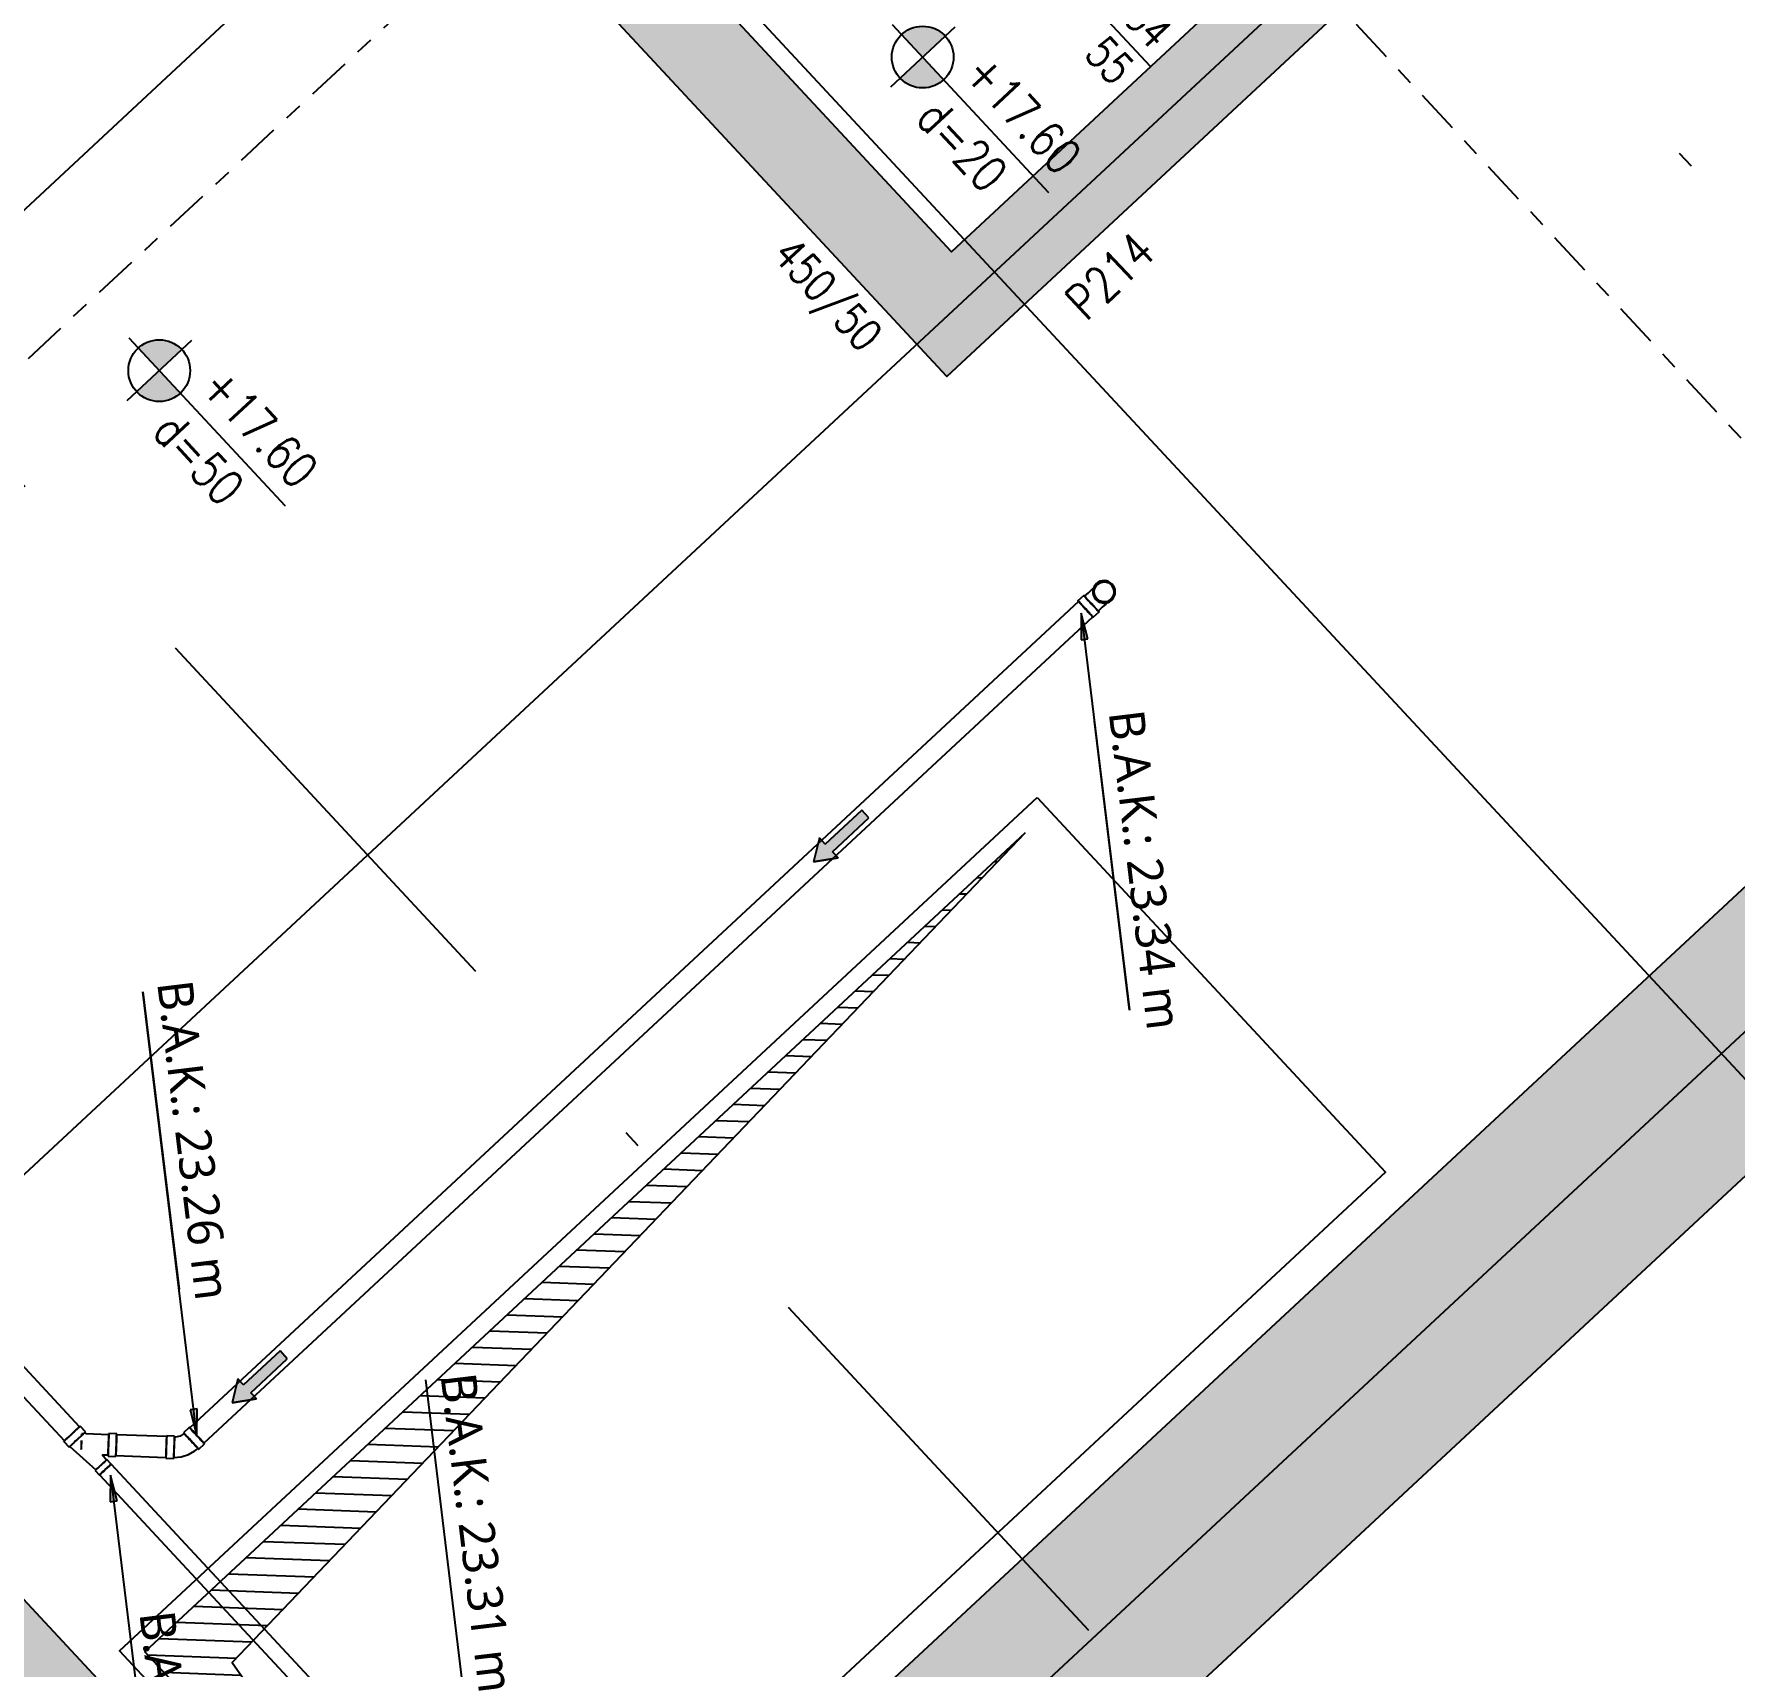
# Model space of a CAD drawing. Header units: millimetres. Extents: x 400382 to 401276, y 4543898 to 4544126.
# Drawn here: x 400496.06 to 400505.69, y 4543985.48 to 4543994.73 of the extents above; entities that cross this region are included whole.
import ezdxf
from ezdxf.enums import TextEntityAlignment as Align

# ---------------------------------------------------------------- set-up
doc = ezdxf.new("R2010")
doc.units = ezdxf.units.MM
for name, pattern in [('AKS', [3, 2.5, -0.25, 0, -0.25]), ('CENTER', [2, 1.25, -0.25, 0.25, -0.25]), ('CIZGI', [0.4, 0.25, -0.15]), ('CONTINU', [0]), ('DASHDOT2', [0.5, 0.25, -0.125, 0, -0.125]), ('HIDDEN', [0.375, 0.25, -0.125])]:
    doc.linetypes.add(name, pattern=pattern)
for name, color, linetype in [('aks prota', 2, 'AKS'), ('boşluk prota', 2, 'Continuous'), ('boşluk taraması prota', 252, 'Continuous'), ('kiriş prota', 6, 'Continuous'), ('kolon tarama prota', 252, 'Continuous'), ('lperde prota', 4, 'Continuous'), ('merdiven prota', 2, 'Continuous'), ('perde prota', 1, 'Continuous'), ('PRT-AL-TUNEL_EKSENI', 14, 'DASHDOT2'), ('skesit prota', 7, 'Continuous'), ('st-s_level (kot)', 6, 'Continuous'), ('st-s_levelmark (kot işareti)', 4, 'Continuous'), ('st_s_not çizgisi', 4, 'CIZGI'), ('TARAMA', 8, 'Continuous'), ('tperde prota', 6, 'Continuous')]:
    doc.layers.add(name, color=color, linetype=linetype)
doc.styles.add('OLCU', font='romanstw.shx')
doc.styles.add('Segoe UI Light_1', font='', dxfattribs={"height": 199.9999999999999})
doc.styles.add('tkolon', font='romanstw.shx')
doc.styles.get('Segoe UI Light_1').set_extended_font_data('Segoe UI Light')

# ---------------------------------------------------------------- blocks, each defined once
blk = doc.blocks.new('Flow Direction - Flow Direction _25mm_-1035271-_17_70 m  ARA KAT')
at = {"layer": 'TARAMA'}
blk.add_hatch(color=256, dxfattribs=at).paths.add_polyline_path([(0, 1.015187933717243e-13), (-117.0416345659798, -78.02775637731982), (-117.0416345659799, -29.99999999999993), (-400.0000000000001, -29.99999999999991), (-400, 30.00000000000008), (-117.04163456598, 30.00000000000008), (-117.0416345659799, 78.02775637732009)], flags=0)
for p, q in [((-117.04163456598, 30.00000000000009), (-400, 30.00000000000008)), ((-400, 30.00000000000008), (-400.0000000000001, -29.99999999999991)), ((-117.0416345659798, 30.00000000000008), (-399.9999999999999, 30.00000000000008)), ((-399.9999999999999, 30.00000000000008), (-400, -29.99999999999991)), ((-1.691979889528737e-14, 8.459899447643693e-14), (-117.0416345659799, 78.02775637732009)), ((-117.0416345659799, 78.02775637732012), (-117.04163456598, 30.00000000000008)), ((-117.0416345659798, 78.02775637732002), (0, 8.459899447643693e-14)), ((-117.0416345659798, 30.00000000000008), (-117.0416345659798, 78.02775637732002)), ((-117.0416345659798, -78.02775637731985), (0, 1.015187933717243e-13)), ((-117.0416345659798, -78.02775637731985), (0, 8.459899447643693e-14)), ((-400.0000000000001, -29.99999999999991), (-117.0416345659799, -29.99999999999993)), ((-117.0416345659799, -29.99999999999993), (-400, -29.99999999999991)), ((-117.0416345659799, -29.99999999999993), (-117.0416345659798, -78.02775637731982)), ((-117.0416345659799, -29.99999999999993), (-117.0416345659798, -78.02775637731988))]:
    blk.add_line(p, q, dxfattribs=at)
blk = doc.blocks.new('17.60 mekanik')
at = {"layer": 'kolon tarama prota'}
for points in [[(145876.3362793661, 61905.74017516262), (145887.3107833341, 61895.32575975974), (145889.6322852294, 61898.52103299674)], [(145876.3362793661, 61221.32200205591), (145865.3617753981, 61231.7364174588), (145863.0402735028, 61228.54114422179)], [(145859.3745773559, 61170.26014812306), (145870.3490813239, 61159.84573272017), (145872.6705832192, 61163.04100595717)]]:
    blk.add_hatch(color=256, dxfattribs=at).paths.add_polyline_path(points, flags=0)
for p, q in [((145869.9608793661, 61913.52641971057), (145869.9608793661, 61909.08164194391)), ((145870.4362793661, 61909.08164194391), (145870.4362793661, 61221.38099910613)), ((145882.2362793661, 61221.38099910613), (145882.2362793661, 61909.08164194391)), ((145882.7116793661, 61909.08164194391), (145882.7116793661, 61913.52641971058)), ((145876.3362793661, 61905.74017516262), (145887.3107833341, 61895.32575975974)), ((145889.6322852294, 61898.52103299674), (145876.3362793661, 61905.74017516262)), ((145876.3362793661, 61905.74017516262), (146059.6329944156, 61772.56731643551)), ((145887.3107833341, 61895.32575975974), (145889.6322852294, 61898.52103299674)), ((146059.6329944156, 61772.56731643551), (145926.2614366218, 61869.46742519901)), ((145671.4409091462, 61370.1872023121), (145808.6311647771, 61270.5126471683)), ((145876.3362793661, 61221.32200205591), (145671.4409091462, 61370.1872023121)), ((146086.6887897771, 61232.36378168566), (145941.4989458505, 61337.85037793281)), ((145865.3617753981, 61231.7364174588), (145863.0402735028, 61228.54114422179)), ((145863.0402735028, 61228.54114422179), (145876.3362793661, 61221.32200205591)), ((145876.3362793661, 61221.32200205591), (145865.3617753981, 61231.7364174588)), ((145869.9608793666, 61221.38099910672), (145869.9608793666, 61216.93622134005)), ((145882.7116793666, 61216.93622134005), (145882.7116793666, 61221.38099910672)), ((145865.091748961, 61208.47795518833), (145845.0254433239, 61188.41064626101)), ((145867.8985144933, 61211.95719499142), (145864.7555819936, 61208.81410534905)), ((145853.3695119253, 61180.06699483169), (145873.4358175624, 61200.134303759)), ((145873.7719845295, 61199.79815359947), (145876.9149170292, 61202.94124324185)), ((145842.0133288488, 61185.13674513437), (145832.7739919891, 61175.89694631938)), ((145844.6892763566, 61188.74679642114), (145841.546343857, 61185.60370677877)), ((145827.3774742992, 61176.16014812305), (145142.4384963303, 61176.16014812305)), ((145831.8222520658, 61176.63554812306), (145827.3774742992, 61176.63554812306)), ((145831.821800852, 61174.94470757383), (145831.1782878065, 61174.30116235345)), ((145832.7744203049, 61175.89711602277), (145831.8222988979, 61175.97514620401)), ((145847.7101515711, 61174.66898756619), (145850.0957614009, 61177.05471667359)), ((145851.5723137824, 61174.35655299752), (145847.7133028289, 61174.6728144763)), ((145850.5627463929, 61176.58775502919), (145853.7056788925, 61179.73084467157)), ((145855.0721052272, 61174.83885906055), (145851.5722802141, 61174.83885906055)), ((146129.6795559769, 61174.76014812305), (145855.0721052272, 61174.76014812305)), ((145831.7913080573, 61173.65756999805), (145831.8531960744, 61173.65756999805)), ((145831.8222988979, 61164.54515004209), (145851.5723137825, 61166.16374324858)), ((145851.5722802141, 61165.68143718555), (145855.0721052272, 61165.68143718555)), ((145855.0721052272, 61165.76014812306), (146129.6795559769, 61165.76014812306)), ((145859.3745773559, 61170.26014812306), (145870.3490813239, 61159.84573272017)), ((145872.6705832192, 61163.04100595717), (145859.3745773559, 61170.26014812306)), ((145859.3745773559, 61170.26014812306), (146066.6879252503, 61019.63818425462)), ((145142.4384963303, 61164.36014812305), (145827.3774742992, 61164.36014812306)), ((145827.3774742992, 61163.88474812306), (145831.8222520658, 61163.88474812306)), ((145870.3490813239, 61159.84573272017), (145872.6705832192, 61163.04100595717))]:
    blk.add_line(p, q, dxfattribs=at)
at = {"layer": 'kolon tarama prota', "flags": 128}
for points in [[(145870.6212793661, 61923.36842762248), (145871.0909514213, 61925.63729512662), (145872.4227700928, 61927.53324096371), (145874.3978314391, 61928.74463861481), (145876.3362793661, 61929.08342762248)], [(145876.3362793661, 61929.08342762248), (145878.6051468703, 61928.6137555673), (145880.5010927074, 61927.28193689584), (145881.7124903585, 61925.30687554954), (145882.0512793661, 61923.36842762248)], [(145870.6212793661, 61913.52641971057), (145870.6212793661, 61916.54984678401), (145870.6212793661, 61919.27645218701), (145870.6212793661, 61921.44707549642), (145870.6212793661, 61922.85540168962), (145870.6212793661, 61923.36757112861), (145870.6212793661, 61923.36842762248)], [(145876.3362793661, 61917.65342762248), (145874.067411862, 61918.12309967766), (145872.1714660249, 61919.45491834911), (145870.9600683738, 61921.42997969542), (145870.6212793661, 61923.36842762248)], [(145882.0512793661, 61923.36842762248), (145881.5816073109, 61921.09956011834), (145880.2497886395, 61919.20361428126), (145878.2747272932, 61917.99221663015), (145876.3362793661, 61917.65342762248)], [(145882.0512793661, 61923.36842762248), (145882.0512793661, 61922.8959680097), (145882.0512793661, 61921.52349586488), (145882.0512793661, 61919.38146294369), (145882.0512793661, 61916.67346678821), (145882.0512793661, 61913.65689903598), (145882.0512793661, 61913.52641971057)], [(145870.6212793666, 61216.93622134005), (145870.1499256853, 61214.28324868072), (145868.7935774016, 61211.95498465348), (145868.3654994852, 61211.49023334702)], [(145876.4479320373, 61203.40820488624), (145879.1060611648, 61206.73719936569), (145880.9616526093, 61210.5718277167), (145881.9227130538, 61214.72198500777), (145882.0512793666, 61216.93622134005)]]:
    blk.add_lwpolyline(points, dxfattribs=at)
at = {"layer": 'kolon tarama prota'}
for radius, start, end in [(6.375400000000475, 90, 270), (6.375400000000306, 90, 270), (5.9, 143.9999999985069, 323.9999999985069), (5.714999999999193, 90, 270), (5.899999999998244, 323.9999999985069, 143.9999999985069), (6.375399999999857, 270, 90), (6.375400000000007, 270, 90), (5.715000000000959, 270, 90)]:
    blk.add_arc((145876.3362793661, 61923.36842762248), radius, start, end, dxfattribs=at)
for centre, major_axis, ratio, start_param, end_param in [((145876.3362793661, 61909.08164194391), (-6.375399999998627, 1.393504062141259e-13), 0.00999950003754727, 4.712388980384571, 7.853981633974707), ((145876.3362793661, 61913.52641971057), (6.375399999999718, -1.243094099878606e-13), 0.009999500037545558, 1.570796326794897, 4.712388980384569), ((145876.3362793661, 61909.08164194391), (5.899999999997227, 2.759320549826451e-13), 0.009999500037990203, 1.570796326794737, 3.141592653589631), ((145876.3362793661, 61909.08164194391), (5.899999999997227, 2.534153442644768e-13), 0.009999500037047077, 3.141592653590004, 4.712388980384904), ((145876.3362793661, 61913.52641971057), (-5.714999999999781, 1.217432404887429e-13), 0.0099995000375384, 4.712388980384876, 7.853981633974358), ((145876.3362793661, 61913.52641971057), (6.375400000000081, -1.260789389556665e-13), 0.009999500037544991, 4.712388980384569, 7.853981633974483), ((145876.3362793661, 61913.52641971057), (5.714999999999417, -1.114327380369204e-13), 0.009999500037539034, 4.712388980384556, 7.853981633974674), ((145876.3362793661, 61909.08164194391), (6.375400000001537, -1.243094099878961e-13), 0.009999500037314457, 4.712388980384912, 7.853981633974369), ((145876.3362793661, 61909.08164194391), (5.900000000000112, 1.775135594073197e-12), 0.009999500037985309, 0, 1.570796326794734), ((145876.3362793661, 61909.08164194391), (5.900000000000114, 1.753028278095348e-12), 0.009999500037042182, 4.712388980384901, 6.283185307179803), ((145876.3362793666, 61221.38099910672), (6.375400000000805, 9.85627635064059e-13), 0.009999500037430888, 4.999625374712019e-07, 3.141593153533856), ((145876.3362793666, 61216.93622134005), (6.375400000001661, 2.133167170682016e-12), 0.009999500037194391, 4.999159599109145e-07, 3.141593153552776), ((145876.3362793666, 61221.38099910672), (6.375399999999948, -1.689900164247846e-13), 0.009999500037163905, 3.141593153551962, 6.28318580716023), ((145876.3362793666, 61216.93622134005), (6.375399999995884, -7.962880355089485e-13), 0.009999500037539596, 3.141593153598723, 6.283185807141488), ((145876.3362793661, 61221.38099910613), (5.900000000000112, 1.765719515045594e-12), 0.009999500037785772, 1.570796326794879, 3.141592653589793), ((145876.3362793661, 61221.38099910613), (5.900000000000112, 1.777182567774849e-12), 0.009999500037640798, 3.141592653589583, 4.712388980384466), ((145876.3362793666, 61216.93622134005), (5.715000000001189, 2.222309836153365e-12), 0.009999500037354166, 4.999307616910059e-07, 3.141593153552422), ((145876.3362793666, 61216.93622134005), (5.714999999996268, 4.167822337250492e-13), 0.00999950003777477, 3.141593153584003, 6.283185807141929), ((145876.3362793661, 61221.38099910613), (5.899999999999583, -1.443935249145665e-12), 0.009999500037786673, 0, 1.570796326794885), ((145876.3362793661, 61221.38099910613), (5.899999999999581, -1.43206280167608e-12), 0.0099995000376417, 4.712388980384472, 6.283185307179381), ((145869.2637832616, 61204.30612947426), (-4.508201267948832, 4.507975874786878), 0.007070714284731826, 3.148663603480854, 6.290256257161255), ((145869.2637832616, 61204.30612947426), (-4.508201267947428, 4.50797587479131), 0.007070714285104394, 0.007070950072806337, 3.148663603571988), ((145869.2637832617, 61204.30612947366), (-4.172034300734061, 4.171825714663765), 0.007070714285117895, 0, 1.570796326794484), ((145869.2637832617, 61204.30612947366), (-4.172034300734046, 4.171825714663779), 0.007070714285284346, 4.712388980384797, 6.283185307179698), ((145872.4067157613, 61207.44921911664), (-4.508201267949137, 4.507975874788904), 0.00707071428525093, 3.148663603571077, 6.29025625715583), ((145872.4067157613, 61207.44921911664), (-4.508201267947984, 4.50797587478806), 0.007070714284468834, 0.007070949981861085, 3.148663603576694), ((145872.4067157613, 61207.44921911664), (-4.041216276047006, 4.041014230386991), 0.007070714285294071, 3.14866360359435, 6.290256257161628), ((145872.4067157613, 61207.44921911664), (-4.041216276051728, 4.041014230390392), 0.007070714284785116, 0.007070949959407047, 3.148663603571715), ((145869.2637832617, 61204.30612947366), (-4.172034300732562, 4.171825714660877), 0.007070714285121612, 1.570796326794483, 3.14159265358938), ((145869.2637832617, 61204.30612947366), (-4.172034300732546, 4.171825714660893), 0.007070714285288065, 3.141592653589912, 4.712388980384796), ((145846.0545451249, 61181.09573090398), (-4.508201267946645, 4.507975874792498), 0.007070714285637694, 6.276114357375052, 9.41770701080543), ((145846.0545451249, 61181.09573090398), (-4.508201267950904, 4.507975874786657), 0.007070714284314049, 3.134521703465972, 6.276114357215175), ((145846.0545451249, 61181.09573090398), (-4.041216276052103, 4.041014230386175), 0.007070714285365457, 6.276114357215381, 9.417707010662909), ((145846.0545451249, 61181.09573090398), (-4.041216276048687, 4.041014230390895), 0.00707071428490828, 3.134521703625272, 6.27611435735733), ((145849.1974776246, 61184.23882054636), (-4.508201267946507, 4.507975874785242), 0.007070714285151303, 6.276114357215771, 9.417707010725067), ((145849.1974776246, 61184.23882054636), (-4.508201267947522, 4.507975874791349), 0.007070714284841666, 3.134521703625024, 6.276114357295316), ((145849.1974776246, 61184.23882054636), (-4.172034300731371, 4.171825714660038), 0.007070714285289788, 1.039168751049147e-13, 1.570796326795003), ((145849.1974776246, 61184.23882054636), (-4.172034300731385, 4.17182571466002), 0.007070714285123335, 4.712388980384027, 6.283185307179151), ((145849.1974776246, 61184.23882054636), (-4.172034300733724, 4.171825714661748), 0.007070714285286342, 1.570796326795002, 3.141592653589908), ((145849.1974776246, 61184.23882054636), (-4.172034300733746, 4.171825714661725), 0.007070714285158468, 3.14159265358912, 4.712388980384026), ((145827.3774742992, 61170.26014812306), (-1.335994370688444e-12, 6.375400000001648), 0.009999500036767818, 0, 3.141592653590323), ((145827.3774742992, 61170.26014812306), (1.455807696615249e-12, 5.899999999999581), 0.009999500037931645, 1.942890293094024e-13, 1.570796326795079), ((145827.3774742992, 61170.26014812306), (9.931481331770701e-13, 6.375399999999939), 0.009999500037005655, 3.141592653626803, 6.283185307179666), ((145827.3774742992, 61170.26014812306), (1.452941933432935e-12, 5.899999999999582), 0.009999500037587131, 4.712388980384818, 6.283185307179738), ((145831.8222520658, 61170.26014812305), (-2.220758854587778e-13, 6.375400000000794), 0.00999950003774295, 0, 3.141592653557444), ((145831.8222520658, 61170.26014812305), (1.829250570462335e-12, 6.375400000001114), 0.009999500037373125, 3.14159265358961, 6.283185307211297), ((145851.5722802141, 61170.26014812305), (2.766317462100242e-12, 4.578710937499721), 0.009999500037948191, 1.136175598048794e-10, 3.141592653588904), ((145851.5722802141, 61170.26014812305), (-2.432084549486427e-12, 4.57871093749993), 0.009999500037106058, 3.141592653475405, 6.283185307179712), ((145855.0721052272, 61170.26014812305), (-4.44796651767634e-13, 4.578710937500253), 0.009999500037947025, 0, 3.141592653588904), ((145855.0721052272, 61170.26014812306), (1.770771029807118e-12, 4.499999999998763), 0.00999950003697398, 0, 1.570796326794755), ((145855.0721052272, 61170.26014812305), (-4.136608861438997e-13, 4.578710937500253), 0.00999950003806352, 3.141592653589594, 6.283185307179387), ((145855.0721052272, 61170.26014812306), (1.785759040639554e-12, 4.499999999998764), 0.00999950003761574, 4.712388980384874, 6.283185307179785), ((145827.3774742992, 61170.26014812306), (-8.990308497660331e-13, 5.900000000001292), 0.009999500037928747, 1.570796326795075, 3.141592653589975), ((145827.3774742992, 61170.26014812306), (-9.035341919096697e-13, 5.900000000001292), 0.009999500037584236, 3.141592653589921, 4.712388980384814), ((145835.2195040825, 61170.26014812305), (-4.041216276049557, 4.041014230389719), 0.007070714284946596, 6.276114357214809, 6.848310333457691), ((145835.2195040825, 61170.26014812305), (-4.041216276049978, 4.041014230390216), 0.007070714284908598, 5.703918380943164, 6.276114357216094), ((145835.2195040825, 61170.26014812305), (-4.041216276047527, 4.041014230387066), 0.007070714284879123, 1.218247871265598, 2.155304255391435), ((145835.2195040825, 61170.26014812305), (-4.041216276049612, 4.041014230388122), 0.007070714284795585, 4.113739151847691, 5.050795535986456), ((145855.0721052272, 61170.26014812306), (-2.617593641840532e-12, 4.500000000000152), 0.009999500036970891, 1.570796326794745, 3.141592653589631), ((145855.0721052272, 61170.26014812306), (-2.602917881233768e-12, 4.500000000000152), 0.00999950003761266, 3.141592653589962, 4.712388980384865)]:
    blk.add_ellipse(centre, major_axis=major_axis, ratio=ratio, start_param=start_param, end_param=end_param, dxfattribs=at)
at = {"layer": 'kolon tarama prota', "xscale": 0.1, "yscale": 0.1, "zscale": 0.1}
for p, rotation in [((145876.3362793661, 61698.64505325397), 270.0000000000002), ((145876.3362793661, 61248.56982930965), 269.9999999999998)]:
    blk.add_blockref('Flow Direction - Flow Direction _25mm_-1035271-_17_70 m  ARA KAT', p, dxfattribs=dict(at, rotation=rotation))
at = {"layer": 'kolon tarama prota', "char_height": 20, "attachment_point": 1, "rotation": 323.999999999999, "line_spacing_factor": 1.142578849721707, "style": 'Segoe UI Light_1'}
for s, insert, width in [('B.A.K.: 23.34 m', (145939.8122843356, 61894.96598155372), 213.6595422994983), ('B.A.K.: 23.26 m', (145684.8185883498, 61395.81157295394), 213.156813964676), ('B.A.K.: 23.31 m', (145957.0833723963, 61361.87145278193), 207.6268022816302), ('B.A.K.: 23.28 m', (145939.5580060416, 61145.11668247861), 213.156813964676)]:
    blk.add_mtext(s, dxfattribs=dict(at, insert=insert, width=width))
blk = doc.blocks.new('PLAN_KOT')
at = {"layer": 'st-s_levelmark (kot işareti)'}
h = blk.add_hatch(color=256, dxfattribs=at)
h.paths.add_polyline_path([(0, 17.5, 0.4142135623730951), (-17.5, 0), (0, 0)])
h.paths.add_polyline_path([(17.5, 0), (0, 0), (0, -17.5, 0.4142135623730951)])
for p, q in [((0, 25), (0, -25)), ((105, 0), (-25, 0))]:
    blk.add_line(p, q, dxfattribs=at)
blk.add_circle((0, 0), 17.5, dxfattribs=at)
at = {"layer": 'st-s_level (kot)', "color": 6, "style": 'OLCU', "width": 0.8}
for tag, p in [('KOT', (22.6700442370493, 9.780006943954504)), ('DÖŞEME_KALINLIĞI', (22.6700442370493, -27.62999305603444))]:
    blk.add_attdef(tag, p, '', height=20, dxfattribs=at)

msp = doc.modelspace()

# ---------------------------------------------------------------- hatches: boundary and pattern name
at = {"layer": 'boşluk taraması prota', "ltscale": 2}
h = msp.add_hatch(dxfattribs=at)
h.set_pattern_fill('ANSI31', color=256, scale=0.03, angle=-47.07600604115969, style=0)
h.set_pattern_definition([(357.9239939588403, (399717.2794534797, 4544219.676745092), (0.00345045155484755, 0.09518748281190995), [])])
h.paths.add_polyline_path([(400501.6713226871, 4543990.205798296), (400497.1779295313, 4543985.505238662), (400498.5155713665, 4543983.59487083), (400496.682415857, 4543985.565925161)])
at = {"layer": 'kolon tarama prota'}
h = msp.add_hatch(color=256, dxfattribs=at)
h.dxf.hatch_style = 1
h.paths.add_polyline_path([(400518.6553771556, 4544000.264360635), (400484.8107421547, 4544036.654952744), (400485.118386575, 4544034.121611849), (400516.7397574112, 4544000.121528585), (400498.5065390216, 4543983.163941871), (400490.4377242681, 4543991.839731889), (400489.1196602881, 4543990.613882247), (400489.8006878672, 4543989.881624481), (400490.0203651972, 4543990.085932754), (400498.2253854661, 4543981.263691183)])
h = msp.add_hatch(color=256, dxfattribs=at)
h.dxf.hatch_style = 1
h.paths.add_polyline_path([(400506.9394669523, 4543998.104486635), (400503.8748428477, 4544001.399646586), (400499.5546701914, 4543997.381721671), (400499.9632867384, 4543996.942367011), (400503.9173305114, 4544000.619778136), (400506.2328242795, 4543998.130101729), (400501.2534714658, 4543993.499114193), (400498.5293611502, 4543996.42814526), (400498.1632322669, 4543996.08763147), (400501.227856372, 4543992.79247152)])

# ---------------------------------------------------------------- linework, layer by layer
at = {"layer": 'aks prota', "ltscale": 10}
for p, q in [((400512.6777277258, 4543981.362307063), (400399.6821631356, 4544102.857944442)), ((400488.1188936285, 4543986.408367913), (400513.6551361023, 4544010.158005047)), ((400490.8343830397, 4543983.467595568), (400516.3706255131, 4544007.217232699)), ((400494.9632208096, 4543979.049177345), (400520.4994632835, 4544002.798814477))]:
    msp.add_line(p, q, dxfattribs=at)
at = {"layer": 'boşluk prota', "ltscale": 0.05}
msp.add_lwpolyline([(400501.6713226871, 4543990.205798296), (400497.1779295313, 4543985.505238662), (400498.5155713665, 4543983.59487083), (400496.682415857, 4543985.565925161)], close=True, dxfattribs=at)
at = {"layer": 'kiriş prota'}
msp.add_lwpolyline([(400501.7390266499, 4543990.407255374), (400503.7140066288, 4543988.28370785), (400498.5149764856, 4543983.44841204), (400496.5399965071, 4543985.571959564), (400501.7390266499, 4543990.407255374)], dxfattribs=at)
at = {"layer": 'merdiven prota', "linetype": 'HIDDEN', "ltscale": 10}
msp.add_lwpolyline([(400502.3811484263, 4543994.547896664), (400501.4258529469, 4543995.575054089)], dxfattribs=at)
at = {"layer": 'perde prota'}
msp.add_lwpolyline([(400490.4377242681, 4543991.839731889), (400498.5065390216, 4543983.163941871), (400516.7397574112, 4544000.121528585), (400485.118386575, 4544034.121611849), (400484.8107421547, 4544036.654952744), (400518.6553771556, 4544000.264360635), (400498.2253854661, 4543981.263691183), (400490.0203651972, 4543990.085932754), (400489.8006878672, 4543989.881624481), (400489.1196602881, 4543990.613882247)], dxfattribs=at)
for points in [[(400503.8748428477, 4544001.399646586), (400506.9394669523, 4543998.104486635), (400501.227856372, 4543992.79247152), (400498.1632322669, 4543996.08763147)], [(400503.9173305114, 4544000.619778136), (400506.2328242795, 4543998.130101729), (400501.2534714658, 4543993.499114193), (400498.9379776977, 4543995.9887906)]]:
    msp.add_lwpolyline(points, close=True, dxfattribs=at)
at = {"layer": 'PRT-AL-TUNEL_EKSENI', "ltscale": 10}
for p, q in [((400402.0986137656, 4544105.105335452), (400515.0941783558, 4543983.609698074)), ((400396.1307129674, 4544099.554960685), (400509.1262775576, 4543978.059323305))]:
    msp.add_line(p, q, dxfattribs=at)
at = {"layer": 'skesit prota', "linetype": 'CENTER', "ltscale": 0.2}
for points in [[(400398.2935804627, 4544107.958547), (400511.8758603884, 4543985.832058722)], [(400513.9250952718, 4544009.544163285), (400485.7665573098, 4543983.355651798)]]:
    msp.add_lwpolyline(points, dxfattribs=at)

# ---------------------------------------------------------------- block references
at = {"layer": 'merdiven prota', "xscale": 0.01, "yscale": 0.01, "zscale": 0.01, "rotation": 312.9239939588403}
msp.add_blockref('17.60 mekanik', (399055.2216017991, 4544638.04734298), dxfattribs=at)
at = {"layer": 'st-s_level (kot)', "linetype": 'CONTINU', "ltscale": 0.1, "xscale": 0.01, "yscale": 0.01, "zscale": 0.01, "rotation": 312.9239939588403}
for p, values in [((400501.0905368454, 4543994.601887025), {'KOT': '+17.60', 'DÖŞEME_KALINLIĞI': 'd=20'}), ((400496.7646075254, 4543992.82539957), {'KOT': '+17.60', 'DÖŞEME_KALINLIĞI': 'd=50'})]:
    msp.add_blockref('PLAN_KOT', p, dxfattribs=at).add_auto_attribs(values)

# ---------------------------------------------------------------- texts
at = {"layer": 'lperde prota', "style": 'tkolon', "width": 0.8}
msp.add_text('450/50', height=0.1799999999999999, rotation=312.5635092588148, dxfattribs=at).set_placement((400500.2992219012, 4543993.535447522), align=Align.MIDDLE_LEFT)
at = {"layer": 'st_s_not çizgisi', "ltscale": 0.05, "style": 'tkolon', "width": 0.8}
for s, p in [('54', (400502.2853675047, 4543994.878738059)), ('55', (400502.0656901747, 4543994.674429785))]:
    msp.add_text(s, height=0.18, rotation=312.9239939495117, dxfattribs=at).set_placement(p, align=Align.MIDDLE_LEFT)
at = {"layer": 'tperde prota', "style": 'tkolon', "width": 0.8}
msp.add_text('P214', height=0.2, rotation=43.39328523383714, dxfattribs=at).set_placement((400501.9500075006, 4543993.171948524), align=Align.MIDDLE_LEFT)

doc.saveas('drawing.dxf')
